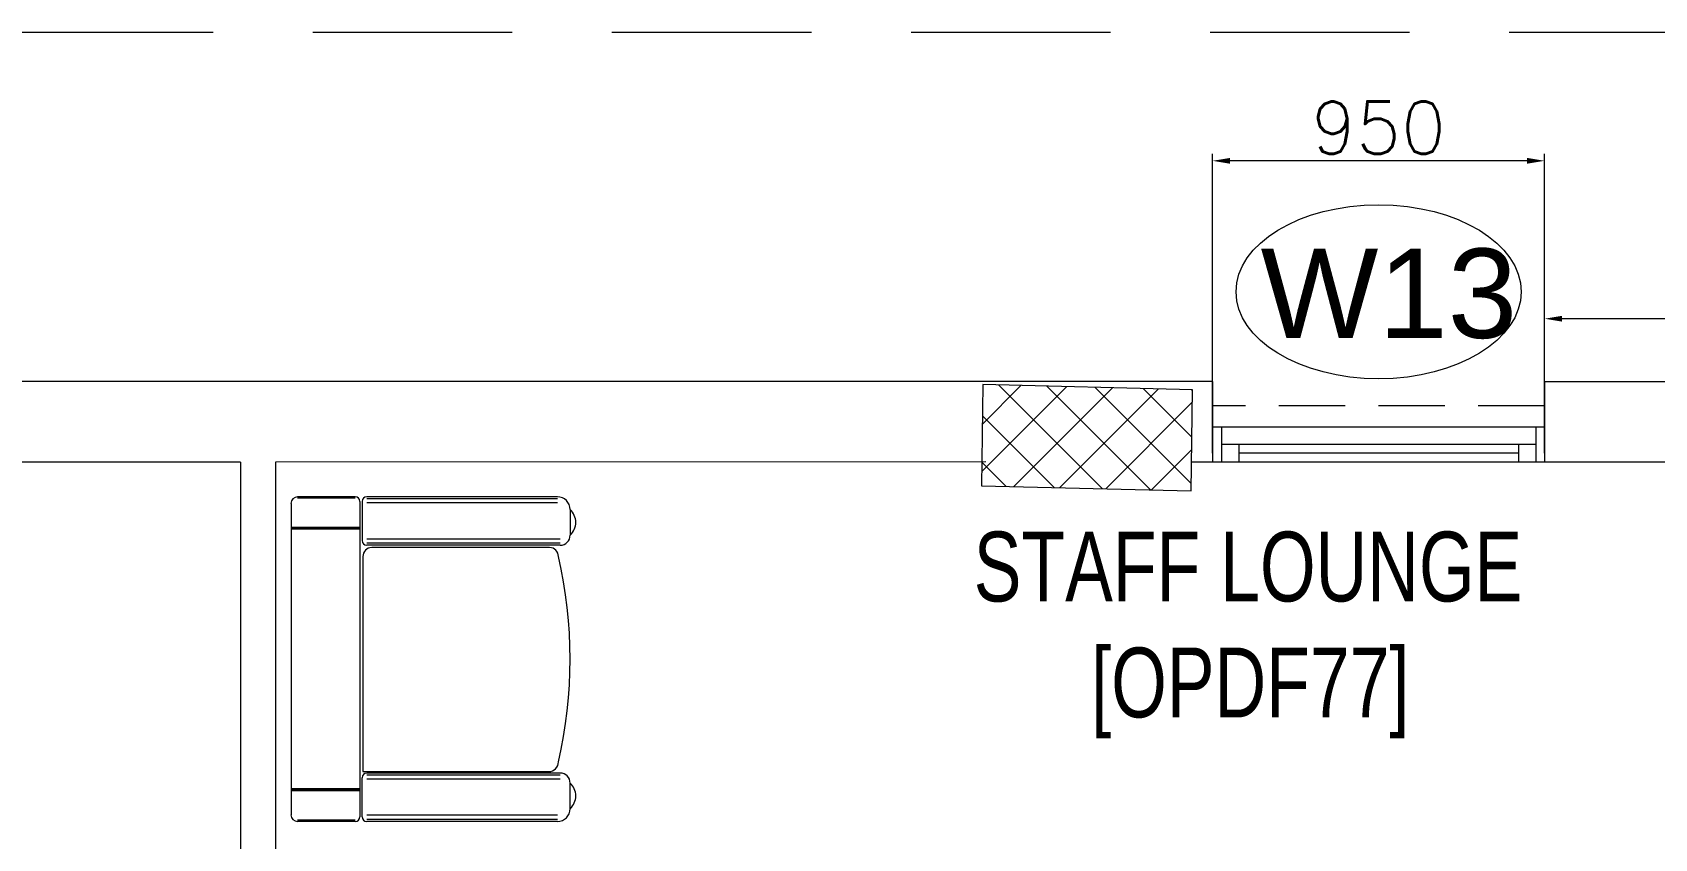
# Model space of a CAD drawing. Header units: millimetres. Extents: x -2143172 to 5255, y -610845 to 279739.
# Drawn here: x -1104679 to -1100030, y -574028 to -571718 of the extents above; entities that cross this region are included whole.
import ezdxf

# ---------------------------------------------------------------- set-up
doc = ezdxf.new("R2010")
doc.units = ezdxf.units.MM
doc.header["$LTSCALE"] = 30
doc.linetypes.add('HIDDEN', pattern=[9.525, 6.35, -3.175])
doc.linetypes.add('HIDDEN2', pattern=[0.1875, 0.125, -0.0625])
doc.layers.get('0').update_dxf_attribs({"lineweight": 5})
doc.layers.get('Defpoints').update_dxf_attribs({"lineweight": 5})
for name, color, linetype, lineweight in [('72_EGR_BASE_TEXT', 7, 'Continuous', 5), ('Al Window tag', 5, 'Continuous', 5), ('Aluminum', 7, 'Continuous', 5), ('C-HYDR-CTCH', 6, 'Continuous', 5), ('dims.', 152, 'Continuous', 5), ('Hatch', 252, 'Continuous', 5), ('LOADING', 163, 'Continuous', 5), ('Proj', 7, 'HIDDEN2', 5), ('Structure', 20, 'Continuous', 5), ('Walls', 32, 'Continuous', 5)]:
    doc.layers.add(name, color=color, linetype=linetype, lineweight=lineweight)
doc.styles.add('SIMPLEX', font='SIMPLEX.shx', dxfattribs={"height": 150})
doc.styles.add('TTLB-A0-JeddahDP$0$swis721', font='swiss.ttf')
doc.styles.add('X3G_ENTITY_9EC9', font='swisscl.ttf', dxfattribs={"height": 0.2})
doc.styles.add('X3G_ENTITY_9F38', font='swisscl.ttf', dxfattribs={"height": 0.2})
doc.dimstyles.new('Buk', dxfattribs={"dimtxt": 150, "dimasz": 50, "dimexe": 20, "dimexo": 25, "dimgap": 20, "dimtad": 1, "dimdec": 0, "dimrnd": 5, "dimdsep": 46, "dimtxsty": 'SIMPLEX', "dimcen": 0, "dimdle": 20, "dimclrd": 256, "dimclre": 256, "dimclrt": 256, "dimadec": 0, "dimazin": 0, "dimtfac": 0.0075, "dimtdec": 0, "dimtmove": 1, "dimatfit": 2, "dimldrblk": 'ARCHTICK', "dimfxl": 1, "dimtolj": 1, "dimtzin": 0, "dimlwd": -1, "dimlwe": -1, "dimarcsym": 0})

# ---------------------------------------------------------------- blocks, each defined once
blk = doc.blocks.new('*D684')
at = {"layer": 'Defpoints', "color": 0, "transparency": 16777216}
for p in [(-1100345.4, -572538.3), (-1100345.4, -572718.1, 0.1), (-1098421.9, -572718.1, 0.1)]:
    blk.add_point(p, dxfattribs=at)
at = {"layer": 'dims.', "linetype": 'Continuous', "transparency": 16777216}
for p, q in [((-1100345.4, -572693.1), (-1100345.4, -572518.3)), ((-1098421.9, -572693.1), (-1098421.9, -572518.3))]:
    blk.add_line(p, q, dxfattribs=at)
at = {"layer": 'dims.', "transparency": 16777216}
blk.add_line((-1098471.9, -572538.3), (-1100295.4, -572538.3), dxfattribs=at)
for points in [[(-1100295.4, -572530), (-1100295.4, -572546.6), (-1100345.4, -572538.3)], [(-1098471.9, -572530), (-1098471.9, -572546.6), (-1098421.9, -572538.3)]]:
    blk.add_solid(points, dxfattribs=at)
at = {"layer": 'dims.', "transparency": 16777216, "insert": (-1099383.7, -572443.3), "char_height": 150, "attachment_point": 5, "style": 'SIMPLEX'}
blk.add_mtext('\\A1;1925', dxfattribs=at)
blk = doc.blocks.new('_ArchTick')
at = {"color": 0, "linetype": 'ByBlock', "const_width": 0.15}
blk.add_lwpolyline([(-0.5, -0.5), (0.5, 0.5)], dxfattribs=at)
blk = doc.blocks.new('*D685')
at = {"layer": 'Defpoints', "color": 0, "transparency": 16777216}
for p in [(-1101296.8, -572085.9), (-1101296.8, -572948.1, 0.1), (-1100345.4, -572948.1, 0.1)]:
    blk.add_point(p, dxfattribs=at)
at = {"layer": 'dims.', "linetype": 'Continuous', "transparency": 16777216}
for p, q in [((-1101296.8, -572923.1), (-1101296.8, -572065.9)), ((-1100345.4, -572923.1), (-1100345.4, -572065.9))]:
    blk.add_line(p, q, dxfattribs=at)
at = {"layer": 'dims.', "transparency": 16777216}
blk.add_line((-1100395.4, -572085.9), (-1101246.8, -572085.9), dxfattribs=at)
for points in [[(-1101246.8, -572077.6), (-1101246.8, -572094.2), (-1101296.8, -572085.9)], [(-1100395.4, -572077.6), (-1100395.4, -572094.2), (-1100345.4, -572085.9)]]:
    blk.add_solid(points, dxfattribs=at)
at = {"layer": 'dims.', "transparency": 16777216, "insert": (-1100821.1, -571990.9), "char_height": 150, "attachment_point": 5, "style": 'SIMPLEX'}
blk.add_mtext('\\A1;950', dxfattribs=at)
blk = doc.blocks.new('A$C47696aed')
at = {"layer": 'Hatch'}
h = blk.add_hatch(dxfattribs=at)
h.set_pattern_fill('ANSI37', color=256, scale=30)
h.paths.add_polyline_path([(50952.7, 21917.9), (50348.7, 21909.7), (50352.6, 21621.3), (50956.6, 21629.5)])
h.paths.add_polyline_path([(43791.9, 21910.1), (43208.4, 21904.7), (43188.5, 21613.3), (43772, 21618.7)])
h.paths.add_polyline_path([(29414.9, 21902.8), (28815.8, 21898.7), (28810.1, 21605.6), (29409.2, 21609.7)])
h.paths.add_polyline_path([(36600.2, 21904.9), (35999, 21897.4), (35990.7, 21611.8), (36591.9, 21619.3)])
h.paths.add_polyline_path([(22195.7, 21912), (21589.3, 21890.2), (21603.8, 21597.6), (22210.2, 21619.5)])
h.paths.add_polyline_path([(15459.1, 21901.7), (14237.2, 21925.6), (14230.7, 21629.5), (15452.7, 21605.5)])
h.paths.add_polyline_path([(15473.2, 14701.6), (14258.2, 14685.8), (14244.7, 14393.4), (15459.7, 14409.1)])
h.paths.add_polyline_path([(15447.1, 7508.4), (14244, 7492.4), (14238.3, 7199.4), (15441.4, 7215.3)])
h.paths.add_polyline_path([(15465.6, 309.7), (14269, 298.3), (14271.8, 3.8), (15468.5, 15.2)])
h.paths.add_polyline_path([(7830.6, 311.8), (7227.1, 308.1), (7237.7, 22.6), (7841.3, 26.3)])
h.paths.add_polyline_path([(7815.2, 7509.8), (7218.4, 7511.4), (7218.2, 7210.2), (7815.1, 7208.6)])
h.paths.add_polyline_path([(7825.1, 14699.4), (7205.8, 14700.6), (7195.2, 14397.6), (7814.5, 14396.4)])
h.paths.add_polyline_path([(7801.7, 21878.7), (7201.1, 21893.2), (7197.5, 21603.6), (7798.1, 21589.1)])
h.paths.add_polyline_path([(602.6, 21876.9), (0, 21899.6), (1.9, 21611.2), (604.5, 21588.5)])
h.paths.add_polyline_path([(610.4, 7498.6), (8.3, 7491.6), (11.7, 7200), (613.7, 7206.9)])
h.paths.add_polyline_path([(627.9, 303.9), (29.5, 302.9), (34.3, 2.3), (632.7, 3.3)])
h.paths.add_polyline_path([(22214.6, 317.2), (21608.9, 304.3), (21614.6, 3.1), (22220.3, 16)])
h.paths.add_polyline_path([(22208.1, 7509.7), (21613.7, 7492.1), (21615.8, 7195.5), (22210.2, 7213.1)])
h.paths.add_polyline_path([(22199.3, 14717.7), (21600.4, 14710), (21604.4, 14409.9), (22203.4, 14417.6)])
h.paths.add_polyline_path([(29399.7, 14702.4), (28797.7, 14707.1), (28802, 14415), (29403.9, 14410.3)])
h.paths.add_polyline_path([(29403.4, 7519.8), (28799.6, 7502.2), (28813, 7202.1), (29413.1, 7223.2)])
h.paths.add_polyline_path([(29419.5, 303.8), (28815.7, 310.4), (28813.3, 24.7), (29417.2, 18.1)])
h.paths.add_polyline_path([(36618, 314.2), (36020.7, 299.7), (36029.7, 0), (36627, 14.6)])
h.paths.add_polyline_path([(36610.7, 7502.6), (36009.5, 7504.5), (36010.6, 7207.3), (36611.9, 7205.4)])
h.paths.add_polyline_path([(36574.3, 14706.4), (35993.4, 14711.1), (36013.1, 14421.3), (36594, 14416.6)])
h.paths.add_polyline_path([(43777.6, 14705.7), (43180, 14719.4), (43182, 14427.5), (43779.6, 14413.8)])
h.paths.add_polyline_path([(43778.6, 7507.1), (43210.2, 7499.5), (43212, 7205.4), (43780.5, 7213)])
h.paths.add_polyline_path([(43815.7, 310), (43210.4, 307.3), (43211.8, 2.8), (43817, 5.4)])
h.paths.add_polyline_path([(50989.9, 309.5), (50401.9, 325.5), (50388.7, 18.3), (50976.7, 2.3)])
h.paths.add_polyline_path([(50974.1, 7508.9), (50370.9, 7510), (50368.9, 7213.4), (50972.2, 7212.3)])
at = {"layer": 'C-HYDR-CTCH', "color": 4, "flags": 128}
blk.add_lwpolyline([(7798.1, 21589.1), (7801.7, 21878.7), (7201.1, 21893.2), (7197.5, 21603.6), (7798.1, 21589.1)], dxfattribs=at)
blk = doc.blocks.new('A$C18073A4C')
at = {"layer": 'Al Window tag'}
blk.add_ellipse((0, 0), major_axis=(408.6, 0), ratio=0.610025, dxfattribs=at)
at = {"layer": 'Al Window tag', "insert": (-338.2, 123.8, 0), "char_height": 256, "attachment_point": 1, "style": 'TTLB-A0-JeddahDP$0$swis721'}
blk.add_mtext_dynamic_manual_height_columns('W13', width=1569.457, gutter_width=9406.5, heights=[480.3], dxfattribs=at)
blk = doc.blocks.new('single seat')
at = {"layer": 'LOADING'}
for p, q in [((-972558.1, -381684), (-972723.2, -381684)), ((-972558.1, -381687.4), (-972723.2, -381687.4)), ((-972544.8, -381697.3), (-972544.8, -382601.1)), ((-972538.5, -381697.3), (-972538.5, -381809.5)), ((-971978.9, -381684), (-972525.2, -381684)), ((-971978.9, -381689.9), (-972525.2, -381689.9)), ((-972742.2, -381703.1), (-972742.2, -382595.5)), ((-971978.9, -381701.7), (-972525.2, -381701.7)), ((-971942.2, -381720.6), (-971942.2, -381794)), ((-972544.8, -381772.1), (-972742.2, -381772.1)), ((-972544.8, -381774.6), (-972742.2, -381774.6)), ((-972544.8, -381777.1), (-972742.2, -381777.1)), ((-971971, -381805.1), (-972525.2, -381805.1)), ((-971971, -381816.9), (-972525.2, -381816.9)), ((-971971, -381822.8), (-972525.2, -381822.8)), ((-972001, -381829.5), (-972511, -381829.5)), ((-972536.4, -381854.9), (-972536.4, -382471.4)), ((-972538.5, -382600.9), (-972538.5, -382488.7)), ((-972536.4, -382471.4), (-972003.7, -382471.4)), ((-971971, -382475.4), (-972525.2, -382475.4)), ((-971971, -382481.3), (-972525.2, -382481.3)), ((-972544.8, -382521), (-972742.2, -382521)), ((-972544.8, -382523.6), (-972742.2, -382523.6)), ((-972544.8, -382526.1), (-972742.2, -382526.1)), ((-971971, -382493.1), (-972525.2, -382493.1)), ((-971942.2, -382577.6), (-971942.2, -382504.2)), ((-972558.1, -382610.8), (-972723.2, -382610.8)), ((-972558.1, -382614.2), (-972723.2, -382614.2)), ((-971978.9, -382596.4), (-972525.2, -382596.4)), ((-971978.9, -382608.3), (-972525.2, -382608.3)), ((-971978.9, -382614.2), (-972525.2, -382614.2))]:
    blk.add_line(p, q, dxfattribs=at)
for centre, radius, start, end in [((-972723.2, -381703.1), 19.1, 90, 180), ((-972558.1, -381697.3), 13.3, 0, 90), ((-972525.2, -381697.3), 13.3, 90, 180), ((-971978.9, -381720.6), 36.6, 0, 90), ((-971976, -381757.3), 49.9, 312.6462, 47.3538), ((-972525.2, -381809.5), 13.3, 180, 270), ((-972511, -381854.9), 25.3, 90, 180), ((-972001, -381854.9), 25.3, 0, 90), ((-971971, -381794), 28.8, 270, 0), ((-973252.2, -382149.1), 1310, 347.0217, 12.9783), ((-972003.7, -382443.3), 28.1, 270, 0), ((-972525.2, -382488.7), 13.3, 90, 180), ((-971971, -382504.2), 28.8, 0, 90), ((-971976, -382540.9), 49.9, 312.6462, 47.3538), ((-971978.9, -382577.6), 36.6, 270, 0), ((-972723.2, -382595.1), 19.1, 180, 270), ((-972558.1, -382600.9), 13.3, 270, 0), ((-972525.2, -382600.9), 13.3, 180, 270)]:
    blk.add_arc(centre, radius, start, end, dxfattribs=at)

msp = doc.modelspace()

# ---------------------------------------------------------------- linework, layer by layer
at = {"layer": 'Aluminum'}
for p, q in [((-1101296.8, -572848.1, 0.2), (-1100345.4, -572848.1, 0.2)), ((-1101271.8, -572848.1, 0.2), (-1101271.8, -572948.1, 0.2)), ((-1100370.4, -572848.1, 0.2), (-1100370.4, -572948.1, 0.2)), ((-1101271.8, -572898.1, 0.2), (-1100370.4, -572898.1, 0.2)), ((-1101221.8, -572898.1, 0.2), (-1101221.8, -572948.1, 0.2)), ((-1100420.4, -572898.1, 0.2), (-1100420.4, -572948.1, 0.2)), ((-1100420.4, -572923.1, 0.2), (-1101221.8, -572923.1, 0.2)), ((-1101296.8, -572948.1, 0.2), (-1100345.4, -572948.1, 0.2))]:
    msp.add_line(p, q, dxfattribs=at)
at = {"layer": 'Proj', "linetype": 'HIDDEN'}
msp.add_line((-1100345.4, -572787.6, 0.2), (-1101296.8, -572787.6, 0.2), dxfattribs=at)
at = {"layer": 'Proj', "linetype": 'HIDDEN', "ltscale": 3, "elevation": 0.2}
msp.add_lwpolyline([(-1058727, -571718.1), (-1110147, -571718.1), (-1110147, -595618.1), (-1058727, -595618.1)], dxfattribs=at)
at = {"layer": 'Walls'}
for p, q in [((-1101296.8, -572718.1, 0.2), (-1108747, -572718.1, 0.2)), ((-1101296.8, -572718.1, 0.2), (-1101296.8, -572948.1, 0.2)), ((-1100345.4, -572718.1, 0.2), (-1098421.9, -572718.1, 0.2)), ((-1100345.4, -572718.1, 0.2), (-1100345.4, -572948.1, 0.2)), ((-1104082.6, -572949, 0.2), (-1105282, -572949.5, 0.2)), ((-1104082.6, -572949, 0.2), (-1104082.6, -577671.2, 0.2)), ((-1101947, -572948.1, 0.2), (-1103982.6, -572949, 0.2)), ((-1103982.6, -572949, 0.2), (-1103982.6, -574971.2, 0.2)), ((-1101357.2, -572948.1, 0.2), (-1101296.8, -572948.1, 0.2)), ((-1100345.4, -572948.1, 0.2), (-1099036.6, -572948.1, 0.2))]:
    msp.add_line(p, q, dxfattribs=at)

# ---------------------------------------------------------------- block references
at = {"layer": 'Al Window tag'}
msp.add_blockref('A$C18073A4C', (-1100821.1, -572461.2, 0.3), dxfattribs=at)
at = {"layer": 'LOADING'}
msp.add_blockref('single seat', (-131195.7, -191364.6, 0.1), dxfattribs=at)
at = {"layer": 'Structure', "color": 3}
msp.add_blockref('A$C47696aed', (-1109156.4, -594620.4, 0.2), dxfattribs=at)

# ---------------------------------------------------------------- texts
at = {"layer": '72_EGR_BASE_TEXT', "char_height": 200, "attachment_point": 2}
for s, insert, style in [('STAFF LOUNGE ', (-1101195.4, -573148.4, 0.2), 'X3G_ENTITY_9EC9'), ('[OPDF77]', (-1101188.8, -573480.5, 0.2), 'X3G_ENTITY_9F38')]:
    msp.add_mtext(s, dxfattribs=dict(at, insert=insert, style=style))

# ---------------------------------------------------------------- dimensions: what is measured, and where the dimension line sits
at = {"layer": 'dims.'}
for base, p1, p2, picture, middle in [((-1101296.8, -572085.9, 0.1), (-1100345.4, -572948.1, 0.2), (-1101296.8, -572948.1, 0.2), '*D685', (-1100821.1, -571990.9, 0.1)), ((-1100345.4291, -572538.3122, 0.1045), (-1098421.9008, -572718.1243, 0.2089), (-1100345.4291, -572718.1243, 0.2089), '*D684', (-1099383.665, -572443.3122, 0.1045))]:
    dim = msp.add_linear_dim(base=base, p1=p1, p2=p2, dimstyle='Buk', dxfattribs=at)
    dim.commit()
    dim.dimension.update_dxf_attribs({"geometry": picture, "text_midpoint": middle})

doc.saveas('drawing.dxf')
